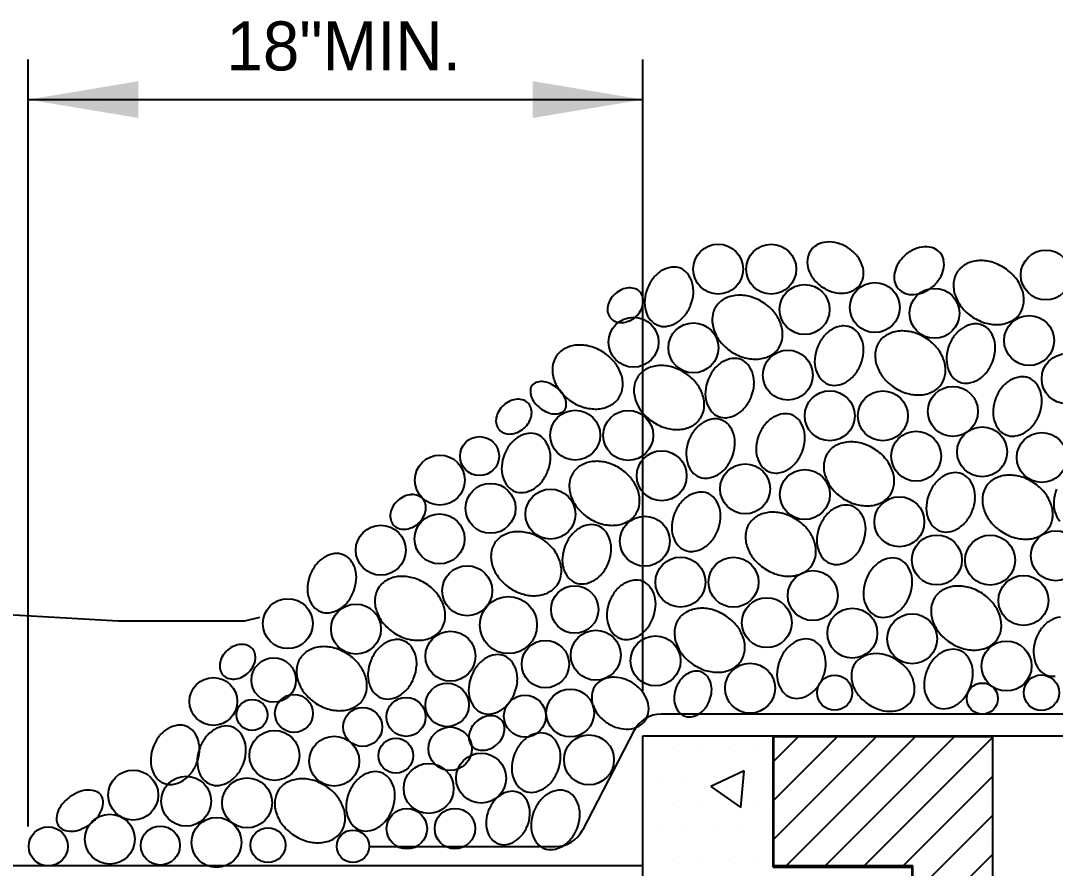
# Paper-space layout 'ESC' of a CAD drawing. Header units: feet, sheet in inches. Extents: x -1.2 to 33.8, y 0.1 to 22.9.
# Drawn here: x 26.699 to 27.855, y 19.866 to 20.812 of the extents above; entities that cross this region are included whole.
import ezdxf

# ---------------------------------------------------------------- set-up
doc = ezdxf.new("R2010")
doc.units = ezdxf.units.FT
doc.header["$MEASUREMENT"] = 0
doc.layers.add('TBLK', color=7, linetype='Continuous')
doc.styles.add('LEROY', font='leroy.shx')

# ---------------------------------------------------------------- blocks, each defined once
blk = doc.blocks.new('ESC DET')
at = {"layer": 'TBLK'}
for p, q in [((28.3598, 20.4208), (28.3598, 21.2776)), ((29.0467, 20.5726), (29.0467, 21.2776)), ((28.3598, 21.2328), (29.0467, 21.2328)), ((28.3143, 20.6589), (28.3894, 20.6546)), ((28.3894, 20.6546), (28.4603, 20.6507)), ((28.6021, 20.6507), (28.6187, 20.6546)), ((28.4603, 20.6507), (28.6021, 20.6507)), ((31.4579, 20.5464), (29.067, 20.5464)), ((29.0366, 20.5279), (28.9792, 20.4169)), ((29.0467, 20.5223), (30.2465, 20.5223)), ((29.0467, 19.7788), (29.0467, 20.5223)), ((29.1918, 20.4927), (29.2205, 20.5214)), ((29.1921, 20.3757), (29.1921, 20.5223)), ((29.1922, 20.4495), (29.2641, 20.5214)), ((29.1926, 20.4064), (29.3076, 20.5214)), ((29.1929, 20.3771), (29.1929, 20.5214)), ((29.1929, 20.5214), (29.437, 20.5214)), ((29.2068, 20.3771), (29.3511, 20.5214)), ((29.2504, 20.3771), (29.3947, 20.5214)), ((29.2939, 20.3771), (29.437, 20.5202)), ((29.437, 20.5214), (29.437, 20.2766)), ((29.0494, 20.5076), (29.0494, 20.5076)), ((29.0802, 20.5076), (29.0802, 20.5076)), ((29.111, 20.5076), (29.111, 20.5076)), ((29.1418, 20.5076), (29.1418, 20.5076)), ((29.1725, 20.5076), (29.1725, 20.5076)), ((29.1597, 20.483), (29.1225, 20.4656)), ((29.1561, 20.4422), (29.1597, 20.483)), ((29.0648, 20.4768), (29.0648, 20.4768)), ((29.0956, 20.4768), (29.0956, 20.4768)), ((29.1264, 20.4768), (29.1264, 20.4768)), ((29.1572, 20.4768), (29.1572, 20.4768)), ((29.1879, 20.4768), (29.1879, 20.4768)), ((29.3375, 20.3771), (29.437, 20.4767)), ((29.1225, 20.4656), (29.1561, 20.4422)), ((29.0494, 20.446), (29.0494, 20.446)), ((29.0802, 20.446), (29.0802, 20.446)), ((29.111, 20.446), (29.111, 20.446)), ((29.1418, 20.446), (29.1418, 20.446)), ((29.1725, 20.446), (29.1725, 20.446)), ((29.3481, 20.3442), (29.437, 20.4331)), ((29.0648, 20.4152), (29.0648, 20.4152)), ((29.0956, 20.4152), (29.0956, 20.4152)), ((29.1264, 20.4152), (29.1264, 20.4152)), ((29.1572, 20.4152), (29.1572, 20.4152)), ((29.1879, 20.4152), (29.1879, 20.4152)), ((28.9488, 20.3984), (28.7423, 20.3984)), ((29.3481, 20.3007), (29.437, 20.3896)), ((29.0467, 20.3771), (27.5864, 20.3771)), ((29.0494, 20.3845), (29.0494, 20.3845)), ((29.0802, 20.3845), (29.0802, 20.3845)), ((29.111, 20.3845), (29.111, 20.3845)), ((29.1418, 20.3845), (29.1418, 20.3845)), ((29.1725, 20.3845), (29.1725, 20.3845)), ((29.3481, 20.3771), (29.1929, 20.3771)), ((29.3481, 20.2766), (29.3481, 20.3771)), ((29.1921, 20.3757), (29.3471, 20.3757)), ((29.3471, 20.3757), (29.3471, 19.7788))]:
    blk.add_line(p, q, dxfattribs=at)
for centre, radius in [((29.1307, 21.0435), 0.0279), ((29.19, 21.0434), 0.0279), ((29.4967, 21.0369), 0.0279), ((29.2273, 20.9983), 0.0279), ((29.3057, 21.0005), 0.0279), ((29.3724, 20.9941), 0.0279), ((29.0362, 20.9618), 0.0279), ((29.478, 20.9637), 0.0279), ((29.103, 20.9555), 0.0279), ((29.2085, 20.9251), 0.0279), ((29.52, 20.9211), 0.0279), ((29.393, 20.8846), 0.0279), ((29.2553, 20.8797), 0.0279), ((29.3147, 20.8796), 0.0279), ((28.971, 20.858), 0.0279), ((29.0303, 20.8578), 0.0279), ((29.3519, 20.8345), 0.0279), ((29.4255, 20.8394), 0.0279), ((28.8641, 20.8346), 0.0218), ((29.4922, 20.8331), 0.0279), ((29.0676, 20.8127), 0.0279), ((28.8198, 20.8079), 0.0279), ((29.1608, 20.798), 0.0279), ((29.2276, 20.7917), 0.0279), ((28.8765, 20.7763), 0.0279), ((28.9433, 20.7699), 0.0279), ((29.3331, 20.7613), 0.0279), ((28.8195, 20.7421), 0.0279), ((29.0488, 20.7395), 0.0279), ((28.7538, 20.7295), 0.0279), ((29.3751, 20.7186), 0.0279), ((29.508, 20.7234), 0.0279), ((29.4345, 20.7185), 0.0279), ((28.8504, 20.6843), 0.0279), ((29.0885, 20.6939), 0.0279), ((29.1479, 20.6937), 0.0279), ((29.2364, 20.6789), 0.0279), ((29.4717, 20.6734), 0.0279), ((28.9705, 20.6633), 0.0265), ((28.8964, 20.6459), 0.0319), ((28.65, 20.6475), 0.0279), ((28.7261, 20.6415), 0.0279), ((29.1851, 20.6486), 0.0279), ((29.2806, 20.6369), 0.0279), ((29.3474, 20.6306), 0.0279), ((28.8316, 20.6111), 0.0279), ((28.994, 20.6122), 0.0279), ((29.0608, 20.6059), 0.0279), ((28.9377, 20.6023), 0.0265), ((29.4529, 20.6002), 0.0279), ((28.6342, 20.5845), 0.0248), ((29.1663, 20.5754), 0.0279), ((28.5668, 20.5606), 0.0267), ((29.2608, 20.5704), 0.0196), ((29.4918, 20.5704), 0.0198), ((28.8279, 20.5567), 0.0243), ((28.9654, 20.5477), 0.0267), ((29.4258, 20.5638), 0.0174), ((28.61, 20.5456), 0.0173), ((28.6568, 20.5472), 0.0212), ((28.7821, 20.5434), 0.0218), ((28.9148, 20.5442), 0.0234), ((28.7336, 20.5321), 0.0218), ((28.635, 20.5003), 0.0279), ((28.8313, 20.5078), 0.0243), ((28.7018, 20.4939), 0.0279), ((28.7706, 20.5), 0.0195), ((28.9864, 20.4953), 0.0279), ((28.8659, 20.475), 0.0279), ((28.4773, 20.4561), 0.0279), ((28.8073, 20.4635), 0.0279), ((28.5364, 20.4492), 0.0279), ((28.6044, 20.4473), 0.0279), ((28.4511, 20.4068), 0.0279), ((28.7829, 20.4185), 0.0226), ((28.8366, 20.4186), 0.0226), ((28.5703, 20.4032), 0.0279), ((28.3823, 20.3987), 0.0218), ((28.5076, 20.3997), 0.0218), ((28.6279, 20.4001), 0.0195), ((28.7227, 20.3989), 0.0181)]:
    blk.add_circle(centre, radius, dxfattribs=at)
for centre, radius, start, end in [((29.2509, 21.0523), 0.0206, 118.6246, 146.5917), ((29.2543, 21.0461), 0.0277, 94.5496, 118.6246), ((29.2548, 21.0395), 0.0343, 74.4989, 94.5496), ((29.2525, 21.0312), 0.0429, 56.5917, 74.4989), ((29.2509, 21.0523), 0.0206, 146.5917, 174.5588), ((29.2525, 21.0312), 0.0429, 38.6845, 56.5917), ((29.3663, 21.0286), 0.0405, 130.3578, 147.7885), ((29.3663, 21.0286), 0.0405, 112.9272, 130.3578), ((29.3629, 21.0368), 0.0316, 93.1962, 112.9272), ((29.3625, 21.0434), 0.025, 69.0129, 93.1962), ((29.3651, 21.05), 0.0179, 40.3578, 69.0129), ((29.3651, 21.05), 0.0179, 11.7027, 40.3578), ((29.2579, 21.0516), 0.0277, 174.5588, 198.6338), ((29.2592, 21.0366), 0.0343, 18.6338, 38.6845), ((29.2655, 21.0387), 0.0277, 354.5588, 18.6338), ((29.3589, 21.0333), 0.0316, 147.7885, 167.5195), ((29.3581, 21.0486), 0.025, 347.5195, 11.7027), ((29.4194, 21.0261), 0.0258, 118.6246, 146.5917), ((29.4236, 21.0184), 0.0346, 94.5496, 118.6246), ((29.4242, 21.0102), 0.0428, 74.4989, 94.5496), ((29.4214, 20.9998), 0.0536, 56.5917, 74.4989), ((29.0859, 21.0117), 0.0352, 121.1501, 140.8811), ((29.082, 21.0181), 0.0277, 96.9668, 121.1501), ((29.0811, 21.0259), 0.0199, 68.3117, 96.9668), ((29.0811, 21.0259), 0.0199, 39.6566, 68.3117), ((29.075, 21.0209), 0.0277, 15.4734, 39.6566), ((29.2642, 21.0537), 0.0343, 198.6338, 218.6845), ((29.2725, 21.0381), 0.0206, 326.5917, 354.5588), ((29.3523, 21.0348), 0.025, 167.5195, 191.7027), ((29.3516, 21.0501), 0.0316, 327.7885, 347.5195), ((29.4194, 21.0261), 0.0258, 146.5917, 174.5588), ((29.4214, 20.9998), 0.0536, 38.6845, 56.5917), ((29.0935, 21.0056), 0.045, 140.8811, 158.3117), ((29.0679, 21.0189), 0.0352, 355.7424, 15.4734), ((29.2709, 21.0591), 0.0429, 218.6845, 236.5917), ((29.2725, 21.0381), 0.0206, 298.6246, 326.5917), ((29.3454, 21.0334), 0.0179, 191.7027, 220.3578), ((29.3441, 21.0548), 0.0405, 292.9272, 310.3578), ((29.3441, 21.0548), 0.0405, 310.3578, 327.7885), ((29.4282, 21.0253), 0.0346, 174.5588, 198.6338), ((29.4298, 21.0065), 0.0428, 18.6338, 38.6845), ((29.0343, 20.9949), 0.0281, 131.3663, 149.2715), ((29.0343, 20.9949), 0.0281, 113.4611, 131.3663), ((29.0321, 21.0001), 0.0224, 93.4117, 113.4611), ((29.0318, 21.0044), 0.0181, 69.3362, 93.4117), ((29.0335, 21.0087), 0.0135, 41.3663, 69.3362), ((29.0335, 21.0087), 0.0135, 13.3964, 41.3663), ((29.0935, 21.0056), 0.045, 158.3117, 175.7424), ((29.0581, 21.0196), 0.045, 338.3117, 355.7424), ((29.1541, 20.9798), 0.0346, 94.5496, 118.6246), ((29.1548, 20.9715), 0.0428, 74.4989, 94.5496), ((29.1519, 20.9612), 0.0536, 56.5917, 74.4989), ((29.2709, 21.0591), 0.0429, 236.5917, 254.4989), ((29.2686, 21.0508), 0.0343, 254.4989, 274.5496), ((29.2691, 21.0443), 0.0277, 274.5496, 298.6246), ((29.3454, 21.0334), 0.0179, 220.3578, 249.0129), ((29.3479, 21.04), 0.025, 249.0129, 273.1962), ((29.3476, 21.0466), 0.0316, 273.1962, 292.9272), ((29.436, 21.0279), 0.0428, 198.6338, 218.6845), ((29.4376, 21.0092), 0.0346, 354.5588, 18.6338), ((29.0252, 20.9986), 0.0181, 169.3209, 193.3964), ((29.0295, 20.9978), 0.0224, 149.2715, 169.3209), ((29.0247, 21.0084), 0.0224, 329.2715, 349.3209), ((29.029, 21.0076), 0.0181, 349.3209, 13.3964), ((29.0837, 21.0063), 0.0352, 175.7424, 195.4734), ((29.0581, 21.0196), 0.045, 320.8811, 338.3117), ((29.1499, 20.9875), 0.0258, 146.5917, 174.5588), ((29.1499, 20.9875), 0.0258, 118.6246, 146.5917), ((29.1519, 20.9612), 0.0536, 38.6845, 56.5917), ((29.4444, 21.0347), 0.0536, 218.6845, 236.5917), ((29.4464, 21.0083), 0.0258, 326.5917, 354.5588), ((29.0208, 20.9975), 0.0135, 193.3964, 221.3663), ((29.0199, 21.0113), 0.0281, 293.4611, 311.3663), ((29.0199, 21.0113), 0.0281, 311.3663, 329.2715), ((29.0765, 21.0043), 0.0277, 195.4734, 219.6566), ((29.0657, 21.0134), 0.0352, 301.1501, 320.8811), ((29.1587, 20.9867), 0.0346, 174.5588, 198.6338), ((29.1603, 20.9679), 0.0428, 18.6338, 38.6845), ((29.4444, 21.0347), 0.0536, 236.5917, 254.4989), ((29.4464, 21.0083), 0.0258, 298.6246, 326.5917), ((29.0208, 20.9975), 0.0135, 221.3663, 249.3362), ((29.0224, 21.0018), 0.0181, 249.3362, 273.4117), ((29.0221, 21.0061), 0.0224, 273.4117, 293.4611), ((29.0705, 20.9993), 0.0199, 219.6566, 248.3117), ((29.0705, 20.9993), 0.0199, 248.3117, 276.9668), ((29.0695, 21.0071), 0.0277, 276.9668, 301.1501), ((29.1681, 20.9705), 0.0346, 354.5588, 18.6338), ((29.2721, 20.9524), 0.0277, 96.9668, 121.1501), ((29.2711, 20.9602), 0.0199, 68.3117, 96.9668), ((29.2711, 20.9602), 0.0199, 39.6566, 68.3117), ((29.4231, 20.9483), 0.0352, 121.1501, 140.8811), ((29.4193, 20.9547), 0.0277, 96.9668, 121.1501), ((29.4183, 20.9625), 0.0199, 68.3117, 96.9668), ((29.4183, 20.9625), 0.0199, 39.6566, 68.3117), ((29.4415, 21.0243), 0.0428, 254.4989, 274.5496), ((29.4421, 21.0161), 0.0346, 274.5496, 298.6246), ((29.1665, 20.9893), 0.0428, 198.6338, 218.6845), ((29.1769, 20.9697), 0.0258, 326.5917, 354.5588), ((29.2835, 20.9398), 0.045, 140.8811, 158.3117), ((29.2759, 20.946), 0.0352, 121.1501, 140.8811), ((29.2651, 20.9551), 0.0277, 15.4734, 39.6566), ((29.3319, 20.9476), 0.0258, 118.6246, 146.5917), ((29.3361, 20.9398), 0.0346, 94.5496, 118.6246), ((29.3368, 20.9316), 0.0428, 74.4989, 94.5496), ((29.3339, 20.9213), 0.0536, 56.5917, 74.4989), ((29.4307, 20.9422), 0.045, 140.8811, 158.3117), ((29.4123, 20.9575), 0.0277, 15.4734, 39.6566), ((28.9756, 20.9241), 0.0346, 94.5496, 118.6246), ((28.9762, 20.9159), 0.0428, 74.4989, 94.5496), ((28.9733, 20.9055), 0.0536, 56.5917, 74.4989), ((29.1749, 20.996), 0.0536, 218.6845, 236.5917), ((29.1769, 20.9697), 0.0258, 298.6246, 326.5917), ((29.2835, 20.9398), 0.045, 158.3117, 175.7424), ((29.2579, 20.9532), 0.0352, 355.7424, 15.4734), ((29.3319, 20.9476), 0.0258, 146.5917, 174.5588), ((29.3339, 20.9213), 0.0536, 38.6845, 56.5917), ((29.3423, 20.928), 0.0428, 18.6338, 38.6845), ((29.4307, 20.9422), 0.045, 158.3117, 175.7424), ((29.4051, 20.9555), 0.0352, 355.7424, 15.4734), ((28.9713, 20.9318), 0.0258, 146.5917, 174.5588), ((28.9713, 20.9318), 0.0258, 118.6246, 146.5917), ((28.9733, 20.9055), 0.0536, 38.6845, 56.5917), ((29.1498, 20.9161), 0.0277, 96.9668, 121.1501), ((29.1749, 20.996), 0.0536, 236.5917, 254.4989), ((29.1489, 20.9239), 0.0199, 68.3117, 96.9668), ((29.172, 20.9857), 0.0428, 254.4989, 274.5496), ((29.1727, 20.9775), 0.0346, 274.5496, 298.6246), ((29.2737, 20.9405), 0.0352, 175.7424, 195.4734), ((29.2481, 20.9539), 0.045, 338.3117, 355.7424), ((29.3407, 20.9468), 0.0346, 174.5588, 198.6338), ((29.421, 20.9429), 0.0352, 175.7424, 195.4734), ((29.3953, 20.9562), 0.045, 338.3117, 355.7424), ((28.9801, 20.931), 0.0346, 174.5588, 198.6338), ((28.9817, 20.9122), 0.0428, 18.6338, 38.6845), ((29.0624, 20.909), 0.0258, 118.6246, 146.5917), ((29.0667, 20.9012), 0.0346, 94.5496, 118.6246), ((29.0673, 20.893), 0.0428, 74.4989, 94.5496), ((29.0644, 20.8826), 0.0536, 56.5917, 74.4989), ((29.1613, 20.9035), 0.045, 140.8811, 158.3117), ((29.1537, 20.9097), 0.0352, 121.1501, 140.8811), ((29.1489, 20.9239), 0.0199, 39.6566, 68.3117), ((29.1428, 20.9189), 0.0277, 15.4734, 39.6566), ((29.2481, 20.9539), 0.045, 320.8811, 338.3117), ((29.3485, 20.9494), 0.0428, 198.6338, 218.6845), ((29.3501, 20.9306), 0.0346, 354.5588, 18.6338), ((29.4138, 20.9409), 0.0277, 195.4734, 219.6566), ((29.3953, 20.9562), 0.045, 320.8811, 338.3117), ((28.9879, 20.9336), 0.0428, 198.6338, 218.6845), ((28.9896, 20.9148), 0.0346, 354.5588, 18.6338), ((29.0624, 20.909), 0.0258, 146.5917, 174.5588), ((29.0644, 20.8826), 0.0536, 38.6845, 56.5917), ((29.1613, 20.9035), 0.045, 158.3117, 175.7424), ((29.1356, 20.9169), 0.0352, 355.7424, 15.4734), ((29.2666, 20.9385), 0.0277, 195.4734, 219.6566), ((29.2605, 20.9335), 0.0199, 219.6566, 248.3117), ((29.2557, 20.9477), 0.0352, 301.1501, 320.8811), ((29.3569, 20.9561), 0.0536, 218.6845, 236.5917), ((29.3589, 20.9298), 0.0258, 326.5917, 354.5588), ((29.4077, 20.9359), 0.0199, 219.6566, 248.3117), ((29.4068, 20.9437), 0.0277, 276.9668, 301.1501), ((29.4029, 20.9501), 0.0352, 301.1501, 320.8811), ((29.4713, 20.8956), 0.0277, 96.9668, 121.1501), ((29.4703, 20.9034), 0.0199, 68.3117, 96.9668), ((29.4703, 20.9034), 0.0199, 39.6566, 68.3117), ((28.938, 20.907), 0.0171, 175.2468, 199.7156), ((28.9307, 20.9076), 0.00982, 142.7274, 175.2468), ((28.9307, 20.9076), 0.00982, 110.208, 142.7274), ((28.9332, 20.9008), 0.0171, 85.7391, 110.208), ((28.9326, 20.8933), 0.0246, 67.7896, 85.7391), ((28.9288, 20.8838), 0.0348, 52.7274, 67.7896), ((28.9288, 20.8838), 0.0348, 37.6651, 52.7274), ((28.9983, 20.914), 0.0258, 326.5917, 354.5588), ((29.0712, 20.9081), 0.0346, 174.5588, 198.6338), ((29.0728, 20.8894), 0.0428, 18.6338, 38.6845), ((29.1259, 20.9176), 0.045, 338.3117, 355.7424), ((29.2605, 20.9335), 0.0199, 248.3117, 276.9668), ((29.2596, 20.9413), 0.0277, 276.9668, 301.1501), ((29.3569, 20.9561), 0.0536, 236.5917, 254.4989), ((29.3589, 20.9298), 0.0258, 298.6246, 326.5917), ((29.4077, 20.9359), 0.0199, 248.3117, 276.9668), ((29.4827, 20.8831), 0.045, 140.8811, 158.3117), ((29.4751, 20.8893), 0.0352, 121.1501, 140.8811), ((29.4643, 20.8984), 0.0277, 15.4734, 39.6566), ((28.9075, 20.8757), 0.0224, 93.4117, 113.4611), ((28.9072, 20.88), 0.0181, 69.3362, 93.4117), ((28.9088, 20.8843), 0.0135, 41.3663, 69.3362), ((28.945, 20.9095), 0.0246, 199.7156, 217.6651), ((28.9963, 20.9403), 0.0536, 218.6845, 236.5917), ((28.9369, 20.8901), 0.0246, 19.7156, 37.6651), ((28.9439, 20.8926), 0.0171, 355.2468, 19.7156), ((28.9983, 20.914), 0.0258, 298.6246, 326.5917), ((29.079, 20.9108), 0.0428, 198.6338, 218.6845), ((29.0806, 20.892), 0.0346, 354.5588, 18.6338), ((29.1515, 20.9043), 0.0352, 175.7424, 195.4734), ((29.1259, 20.9176), 0.045, 320.8811, 338.3117), ((29.354, 20.9457), 0.0428, 254.4989, 274.5496), ((29.3547, 20.9375), 0.0346, 274.5496, 298.6246), ((29.4827, 20.8831), 0.045, 158.3117, 175.7424), ((29.4571, 20.8964), 0.0352, 355.7424, 15.4734), ((28.9097, 20.8705), 0.0281, 131.3663, 149.2715), ((28.9097, 20.8705), 0.0281, 113.4611, 131.3663), ((28.9088, 20.8843), 0.0135, 13.3964, 41.3663), ((28.9043, 20.8832), 0.0181, 349.3209, 13.3964), ((28.9531, 20.9158), 0.0348, 217.6651, 232.7274), ((28.9531, 20.9158), 0.0348, 232.7274, 247.7896), ((28.9512, 20.892), 0.00982, 290.208, 322.7274), ((28.9512, 20.892), 0.00982, 322.7274, 355.2468), ((28.9963, 20.9403), 0.0536, 236.5917, 254.4989), ((28.9935, 20.93), 0.0428, 254.4989, 274.5496), ((28.9941, 20.9218), 0.0346, 274.5496, 298.6246), ((29.0894, 20.8912), 0.0258, 326.5917, 354.5588), ((29.1443, 20.9023), 0.0277, 195.4734, 219.6566), ((29.1335, 20.9114), 0.0352, 301.1501, 320.8811), ((29.473, 20.8838), 0.0352, 175.7424, 195.4734), ((29.4473, 20.8972), 0.045, 338.3117, 355.7424), ((28.9006, 20.8742), 0.0181, 169.3209, 193.3964), ((28.9049, 20.8734), 0.0224, 149.2715, 169.3209), ((28.9001, 20.884), 0.0224, 329.2715, 349.3209), ((28.9492, 20.9063), 0.0246, 247.7896, 265.7391), ((28.9487, 20.8989), 0.0171, 265.7391, 290.208), ((29.0874, 20.9175), 0.0536, 218.6845, 236.5917), ((29.0894, 20.8912), 0.0258, 298.6246, 326.5917), ((29.1285, 20.8486), 0.0277, 96.9668, 121.1501), ((29.1383, 20.8973), 0.0199, 219.6566, 248.3117), ((29.1275, 20.8564), 0.0199, 68.3117, 96.9668), ((29.1383, 20.8973), 0.0199, 248.3117, 276.9668), ((29.1275, 20.8564), 0.0199, 39.6566, 68.3117), ((29.1373, 20.9051), 0.0277, 276.9668, 301.1501), ((29.2105, 20.8479), 0.0352, 121.1501, 140.8811), ((29.2067, 20.8543), 0.0277, 96.9668, 121.1501), ((29.2057, 20.8621), 0.0199, 68.3117, 96.9668), ((29.2057, 20.8621), 0.0199, 39.6566, 68.3117), ((29.1997, 20.8571), 0.0277, 15.4734, 39.6566), ((29.4658, 20.8818), 0.0277, 195.4734, 219.6566), ((29.4473, 20.8972), 0.045, 320.8811, 338.3117), ((28.8961, 20.8731), 0.0135, 193.3964, 221.3663), ((28.8961, 20.8731), 0.0135, 221.3663, 249.3362), ((28.8953, 20.8869), 0.0281, 293.4611, 311.3663), ((28.8953, 20.8869), 0.0281, 311.3663, 329.2715), ((29.0874, 20.9175), 0.0536, 236.5917, 254.4989), ((29.0846, 20.9071), 0.0428, 254.4989, 274.5496), ((29.0852, 20.8989), 0.0346, 274.5496, 298.6246), ((29.1399, 20.836), 0.045, 140.8811, 158.3117), ((29.1323, 20.8422), 0.0352, 121.1501, 140.8811), ((29.1215, 20.8514), 0.0277, 15.4734, 39.6566), ((29.2181, 20.8417), 0.045, 140.8811, 158.3117), ((29.1925, 20.8551), 0.0352, 355.7424, 15.4734), ((29.4597, 20.8768), 0.0199, 219.6566, 248.3117), ((29.4549, 20.891), 0.0352, 301.1501, 320.8811), ((28.8978, 20.8774), 0.0181, 249.3362, 273.4117), ((28.8975, 20.8817), 0.0224, 273.4117, 293.4611), ((28.9262, 20.8262), 0.0352, 121.1501, 140.8811), ((28.9224, 20.8325), 0.0277, 96.9668, 121.1501), ((28.9214, 20.8403), 0.0199, 68.3117, 96.9668), ((28.9214, 20.8403), 0.0199, 39.6566, 68.3117), ((28.9153, 20.8353), 0.0277, 15.4734, 39.6566), ((29.1399, 20.836), 0.045, 158.3117, 175.7424), ((29.1143, 20.8494), 0.0352, 355.7424, 15.4734), ((29.2181, 20.8417), 0.045, 158.3117, 175.7424), ((29.1827, 20.8558), 0.045, 338.3117, 355.7424), ((29.2794, 20.8077), 0.0428, 74.4989, 94.5496), ((29.4597, 20.8768), 0.0199, 248.3117, 276.9668), ((29.4588, 20.8846), 0.0277, 276.9668, 301.1501), ((28.9338, 20.82), 0.045, 140.8811, 158.3117), ((28.9082, 20.8333), 0.0352, 355.7424, 15.4734), ((29.1302, 20.8368), 0.0352, 175.7424, 195.4734), ((29.1045, 20.8501), 0.045, 338.3117, 355.7424), ((29.2083, 20.8425), 0.0352, 175.7424, 195.4734), ((29.1827, 20.8558), 0.045, 320.8811, 338.3117), ((29.2745, 20.8237), 0.0258, 118.6246, 146.5917), ((29.2788, 20.816), 0.0346, 94.5496, 118.6246), ((29.2765, 20.7974), 0.0536, 56.5917, 74.4989), ((29.2765, 20.7974), 0.0536, 38.6845, 56.5917), ((28.9338, 20.82), 0.045, 158.3117, 175.7424), ((28.8984, 20.8341), 0.045, 338.3117, 355.7424), ((28.9945, 20.7942), 0.0346, 94.5496, 118.6246), ((28.9951, 20.786), 0.0428, 74.4989, 94.5496), ((29.1045, 20.8501), 0.045, 320.8811, 338.3117), ((29.2012, 20.8405), 0.0277, 195.4734, 219.6566), ((29.1903, 20.8496), 0.0352, 301.1501, 320.8811), ((29.2745, 20.8237), 0.0258, 146.5917, 174.5588), ((29.2849, 20.8041), 0.0428, 18.6338, 38.6845), ((28.924, 20.8207), 0.0352, 175.7424, 195.4734), ((28.8984, 20.8341), 0.045, 320.8811, 338.3117), ((28.9902, 20.8019), 0.0258, 146.5917, 174.5588), ((28.9902, 20.8019), 0.0258, 118.6246, 146.5917), ((28.9922, 20.7756), 0.0536, 56.5917, 74.4989), ((28.9922, 20.7756), 0.0536, 38.6845, 56.5917), ((29.123, 20.8348), 0.0277, 195.4734, 219.6566), ((29.1169, 20.8298), 0.0199, 219.6566, 248.3117), ((29.1121, 20.8439), 0.0352, 301.1501, 320.8811), ((29.1951, 20.8355), 0.0199, 219.6566, 248.3117), ((29.1951, 20.8355), 0.0199, 248.3117, 276.9668), ((29.1942, 20.8433), 0.0277, 276.9668, 301.1501), ((29.2833, 20.8229), 0.0346, 174.5588, 198.6338), ((29.2928, 20.8067), 0.0346, 354.5588, 18.6338), ((29.3967, 20.7885), 0.0277, 96.9668, 121.1501), ((29.3957, 20.7963), 0.0199, 68.3117, 96.9668), ((28.9169, 20.8187), 0.0277, 195.4734, 219.6566), ((28.906, 20.8279), 0.0352, 301.1501, 320.8811), ((28.999, 20.8011), 0.0346, 174.5588, 198.6338), ((29.0006, 20.7823), 0.0428, 18.6338, 38.6845), ((29.1169, 20.8298), 0.0199, 248.3117, 276.9668), ((29.116, 20.8376), 0.0277, 276.9668, 301.1501), ((29.2911, 20.8255), 0.0428, 198.6338, 218.6845), ((29.4082, 20.776), 0.045, 140.8811, 158.3117), ((29.4006, 20.7822), 0.0352, 121.1501, 140.8811), ((29.3957, 20.7963), 0.0199, 39.6566, 68.3117), ((29.3897, 20.7913), 0.0277, 15.4734, 39.6566), ((29.4517, 20.7865), 0.0258, 118.6246, 146.5917), ((29.4559, 20.7788), 0.0346, 94.5496, 118.6246), ((29.4566, 20.7705), 0.0428, 74.4989, 94.5496), ((29.4537, 20.7602), 0.0536, 56.5917, 74.4989), ((29.4537, 20.7602), 0.0536, 38.6845, 56.5917), ((28.9108, 20.8137), 0.0199, 219.6566, 248.3117), ((28.9108, 20.8137), 0.0199, 248.3117, 276.9668), ((28.9099, 20.8215), 0.0277, 276.9668, 301.1501), ((29.0084, 20.785), 0.0346, 354.5588, 18.6338), ((29.1124, 20.7668), 0.0277, 96.9668, 121.1501), ((29.1114, 20.7746), 0.0199, 68.3117, 96.9668), ((29.1114, 20.7746), 0.0199, 39.6566, 68.3117), ((29.2995, 20.8322), 0.0536, 218.6845, 236.5917), ((29.3015, 20.8059), 0.0258, 326.5917, 354.5588), ((29.3825, 20.7893), 0.0352, 355.7424, 15.4734), ((29.4517, 20.7865), 0.0258, 146.5917, 174.5588), ((29.4621, 20.7669), 0.0428, 18.6338, 38.6845), ((29.5505, 20.7811), 0.045, 158.3117, 175.7424), ((28.7915, 20.764), 0.0281, 131.3663, 149.2715), ((28.7915, 20.764), 0.0281, 113.4611, 131.3663), ((28.7893, 20.7692), 0.0224, 93.4117, 113.4611), ((28.789, 20.7735), 0.0181, 69.3362, 93.4117), ((28.7907, 20.7778), 0.0135, 41.3663, 69.3362), ((28.7907, 20.7778), 0.0135, 13.3964, 41.3663), ((29.0068, 20.8037), 0.0428, 198.6338, 218.6845), ((29.0172, 20.7841), 0.0258, 326.5917, 354.5588), ((29.1238, 20.7542), 0.045, 140.8811, 158.3117), ((29.1162, 20.7604), 0.0352, 121.1501, 140.8811), ((29.1054, 20.7696), 0.0277, 15.4734, 39.6566), ((29.2995, 20.8322), 0.0536, 236.5917, 254.4989), ((29.2973, 20.8136), 0.0346, 274.5496, 298.6246), ((29.3015, 20.8059), 0.0258, 298.6246, 326.5917), ((29.4082, 20.776), 0.045, 158.3117, 175.7424), ((29.3728, 20.7901), 0.045, 338.3117, 355.7424), ((29.4605, 20.7857), 0.0346, 174.5588, 198.6338), ((29.5407, 20.7818), 0.0352, 175.7424, 195.4734), ((28.7825, 20.7677), 0.0181, 169.3209, 193.3964), ((28.7867, 20.7669), 0.0224, 149.2715, 169.3209), ((28.7819, 20.7776), 0.0224, 329.2715, 349.3209), ((28.7862, 20.7768), 0.0181, 349.3209, 13.3964), ((29.0152, 20.8105), 0.0536, 218.6845, 236.5917), ((29.0172, 20.7841), 0.0258, 298.6246, 326.5917), ((29.1238, 20.7542), 0.045, 158.3117, 175.7424), ((29.0982, 20.7676), 0.0352, 355.7424, 15.4734), ((29.1913, 20.7374), 0.0346, 94.5496, 118.6246), ((29.1919, 20.7292), 0.0428, 74.4989, 94.5496), ((29.1891, 20.7188), 0.0536, 56.5917, 74.4989), ((29.2783, 20.7459), 0.0352, 121.1501, 140.8811), ((29.2745, 20.7523), 0.0277, 96.9668, 121.1501), ((29.2735, 20.7601), 0.0199, 68.3117, 96.9668), ((29.2735, 20.7601), 0.0199, 39.6566, 68.3117), ((29.2967, 20.8219), 0.0428, 254.4989, 274.5496), ((29.2675, 20.755), 0.0277, 15.4734, 39.6566), ((29.3984, 20.7767), 0.0352, 175.7424, 195.4734), ((29.3728, 20.7901), 0.045, 320.8811, 338.3117), ((29.4683, 20.7883), 0.0428, 198.6338, 218.6845), ((29.4699, 20.7695), 0.0346, 354.5588, 18.6338), ((29.5336, 20.7798), 0.0277, 195.4734, 219.6566), ((28.778, 20.7666), 0.0135, 193.3964, 221.3663), ((28.7771, 20.7804), 0.0281, 293.4611, 311.3663), ((28.7771, 20.7804), 0.0281, 311.3663, 329.2715), ((29.0152, 20.8105), 0.0536, 236.5917, 254.4989), ((28.9892, 20.7383), 0.0199, 68.3117, 96.9668), ((29.0123, 20.8001), 0.0428, 254.4989, 274.5496), ((29.013, 20.7919), 0.0346, 274.5496, 298.6246), ((29.0884, 20.7683), 0.045, 338.3117, 355.7424), ((29.1871, 20.7451), 0.0258, 146.5917, 174.5588), ((29.1871, 20.7451), 0.0258, 118.6246, 146.5917), ((29.1891, 20.7188), 0.0536, 38.6845, 56.5917), ((29.2859, 20.7397), 0.045, 140.8811, 158.3117), ((29.2603, 20.7531), 0.0352, 355.7424, 15.4734), ((29.3912, 20.7747), 0.0277, 195.4734, 219.6566), ((29.3804, 20.7839), 0.0352, 301.1501, 320.8811), ((29.4767, 20.795), 0.0536, 218.6845, 236.5917), ((29.4787, 20.7687), 0.0258, 326.5917, 354.5588), ((28.778, 20.7666), 0.0135, 221.3663, 249.3362), ((28.7796, 20.771), 0.0181, 249.3362, 273.4117), ((28.7793, 20.7753), 0.0224, 273.4117, 293.4611), ((28.907, 20.7156), 0.0346, 94.5496, 118.6246), ((28.9076, 20.7074), 0.0428, 74.4989, 94.5496), ((28.9048, 20.6971), 0.0536, 56.5917, 74.4989), ((28.994, 20.7241), 0.0352, 121.1501, 140.8811), ((28.9901, 20.7305), 0.0277, 96.9668, 121.1501), ((28.9892, 20.7383), 0.0199, 39.6566, 68.3117), ((28.9831, 20.7333), 0.0277, 15.4734, 39.6566), ((29.1141, 20.755), 0.0352, 175.7424, 195.4734), ((29.0884, 20.7683), 0.045, 320.8811, 338.3117), ((29.1959, 20.7443), 0.0346, 174.5588, 198.6338), ((29.1975, 20.7255), 0.0428, 18.6338, 38.6845), ((29.2859, 20.7397), 0.045, 158.3117, 175.7424), ((29.2505, 20.7538), 0.045, 338.3117, 355.7424), ((29.3852, 20.7697), 0.0199, 219.6566, 248.3117), ((29.3852, 20.7697), 0.0199, 248.3117, 276.9668), ((29.3842, 20.7775), 0.0277, 276.9668, 301.1501), ((29.4767, 20.795), 0.0536, 236.5917, 254.4989), ((29.4787, 20.7687), 0.0258, 298.6246, 326.5917), ((28.9027, 20.7234), 0.0258, 146.5917, 174.5588), ((28.9027, 20.7234), 0.0258, 118.6246, 146.5917), ((28.9048, 20.6971), 0.0536, 38.6845, 56.5917), ((29.0016, 20.718), 0.045, 140.8811, 158.3117), ((28.976, 20.7313), 0.0352, 355.7424, 15.4734), ((29.1069, 20.753), 0.0277, 195.4734, 219.6566), ((29.1008, 20.748), 0.0199, 219.6566, 248.3117), ((29.096, 20.7621), 0.0352, 301.1501, 320.8811), ((29.2053, 20.7282), 0.0346, 354.5588, 18.6338), ((29.2761, 20.7404), 0.0352, 175.7424, 195.4734), ((29.2505, 20.7538), 0.045, 320.8811, 338.3117), ((29.4738, 20.7847), 0.0428, 254.4989, 274.5496), ((29.4745, 20.7764), 0.0346, 274.5496, 298.6246), ((28.7055, 20.6982), 0.0277, 96.9668, 121.1501), ((28.7045, 20.706), 0.0199, 68.3117, 96.9668), ((28.7045, 20.706), 0.0199, 39.6566, 68.3117), ((28.9115, 20.7226), 0.0346, 174.5588, 198.6338), ((28.9132, 20.7038), 0.0428, 18.6338, 38.6845), ((29.0016, 20.718), 0.045, 158.3117, 175.7424), ((28.9662, 20.732), 0.045, 338.3117, 355.7424), ((29.1008, 20.748), 0.0199, 248.3117, 276.9668), ((29.0999, 20.7558), 0.0277, 276.9668, 301.1501), ((29.2037, 20.7469), 0.0428, 198.6338, 218.6845), ((29.2141, 20.7273), 0.0258, 326.5917, 354.5588), ((29.269, 20.7385), 0.0277, 195.4734, 219.6566), ((29.2581, 20.7476), 0.0352, 301.1501, 320.8811), ((28.7169, 20.6856), 0.045, 140.8811, 158.3117), ((28.7093, 20.6918), 0.0352, 121.1501, 140.8811), ((28.6985, 20.701), 0.0277, 15.4734, 39.6566), ((28.921, 20.7064), 0.0346, 354.5588, 18.6338), ((28.9918, 20.7187), 0.0352, 175.7424, 195.4734), ((28.9662, 20.732), 0.045, 320.8811, 338.3117), ((29.2121, 20.7537), 0.0536, 218.6845, 236.5917), ((29.2141, 20.7273), 0.0258, 298.6246, 326.5917), ((29.2629, 20.7334), 0.0199, 219.6566, 248.3117), ((29.2629, 20.7334), 0.0199, 248.3117, 276.9668), ((29.262, 20.7412), 0.0277, 276.9668, 301.1501), ((29.3303, 20.6868), 0.0352, 121.1501, 140.8811), ((29.3265, 20.6932), 0.0277, 96.9668, 121.1501), ((29.3255, 20.701), 0.0199, 68.3117, 96.9668), ((29.3255, 20.701), 0.0199, 39.6566, 68.3117), ((29.3195, 20.696), 0.0277, 15.4734, 39.6566), ((28.7169, 20.6856), 0.045, 158.3117, 175.7424), ((28.6913, 20.699), 0.0352, 355.7424, 15.4734), ((28.7779, 20.6575), 0.0428, 74.4989, 94.5496), ((28.9193, 20.7252), 0.0428, 198.6338, 218.6845), ((28.9298, 20.7056), 0.0258, 326.5917, 354.5588), ((28.9846, 20.7167), 0.0277, 195.4734, 219.6566), ((28.9738, 20.7259), 0.0352, 301.1501, 320.8811), ((29.2121, 20.7537), 0.0536, 236.5917, 254.4989), ((29.2092, 20.7433), 0.0428, 254.4989, 274.5496), ((29.2098, 20.7351), 0.0346, 274.5496, 298.6246), ((29.3379, 20.6806), 0.045, 140.8811, 158.3117), ((29.3123, 20.694), 0.0352, 355.7424, 15.4734), ((28.7071, 20.6864), 0.0352, 175.7424, 195.4734), ((28.6815, 20.6997), 0.045, 338.3117, 355.7424), ((28.773, 20.6735), 0.0258, 118.6246, 146.5917), ((28.7772, 20.6658), 0.0346, 94.5496, 118.6246), ((28.775, 20.6472), 0.0536, 56.5917, 74.4989), ((28.775, 20.6472), 0.0536, 38.6845, 56.5917), ((28.9277, 20.7319), 0.0536, 218.6845, 236.5917), ((28.9298, 20.7056), 0.0258, 298.6246, 326.5917), ((28.9786, 20.7117), 0.0199, 219.6566, 248.3117), ((28.9786, 20.7117), 0.0199, 248.3117, 276.9668), ((28.9776, 20.7195), 0.0277, 276.9668, 301.1501), ((29.0437, 20.6621), 0.0352, 121.1501, 140.8811), ((29.0399, 20.6685), 0.0277, 96.9668, 121.1501), ((29.0389, 20.6763), 0.0199, 68.3117, 96.9668), ((29.0389, 20.6763), 0.0199, 39.6566, 68.3117), ((29.0329, 20.6712), 0.0277, 15.4734, 39.6566), ((29.3379, 20.6806), 0.045, 158.3117, 175.7424), ((29.3025, 20.6947), 0.045, 338.3117, 355.7424), ((29.3986, 20.6549), 0.0346, 94.5496, 118.6246), ((29.3992, 20.6466), 0.0428, 74.4989, 94.5496), ((28.6815, 20.6997), 0.045, 320.8811, 338.3117), ((28.773, 20.6735), 0.0258, 146.5917, 174.5588), ((28.7834, 20.6539), 0.0428, 18.6338, 38.6845), ((28.9277, 20.7319), 0.0536, 236.5917, 254.4989), ((28.9249, 20.7215), 0.0428, 254.4989, 274.5496), ((28.9255, 20.7133), 0.0346, 274.5496, 298.6246), ((29.0513, 20.6559), 0.045, 140.8811, 158.3117), ((29.0257, 20.6693), 0.0352, 355.7424, 15.4734), ((29.3281, 20.6814), 0.0352, 175.7424, 195.4734), ((29.3025, 20.6947), 0.045, 320.8811, 338.3117), ((29.3943, 20.6626), 0.0258, 118.6246, 146.5917), ((29.3963, 20.6363), 0.0536, 56.5917, 74.4989), ((29.3963, 20.6363), 0.0536, 38.6845, 56.5917), ((28.7, 20.6844), 0.0277, 195.4734, 219.6566), ((28.6939, 20.6794), 0.0199, 219.6566, 248.3117), ((28.6891, 20.6935), 0.0352, 301.1501, 320.8811), ((28.7818, 20.6727), 0.0346, 174.5588, 198.6338), ((28.7912, 20.6565), 0.0346, 354.5588, 18.6338), ((29.0513, 20.6559), 0.045, 158.3117, 175.7424), ((29.0159, 20.67), 0.045, 338.3117, 355.7424), ((29.321, 20.6794), 0.0277, 195.4734, 219.6566), ((29.3101, 20.6885), 0.0352, 301.1501, 320.8811), ((29.3943, 20.6626), 0.0258, 146.5917, 174.5588), ((29.4047, 20.643), 0.0428, 18.6338, 38.6845), ((28.6939, 20.6794), 0.0199, 248.3117, 276.9668), ((28.693, 20.6872), 0.0277, 276.9668, 301.1501), ((28.7896, 20.6753), 0.0428, 198.6338, 218.6845), ((29.0415, 20.6566), 0.0352, 175.7424, 195.4734), ((29.1077, 20.6379), 0.0258, 118.6246, 146.5917), ((29.112, 20.6301), 0.0346, 94.5496, 118.6246), ((29.1126, 20.6219), 0.0428, 74.4989, 94.5496), ((29.1097, 20.6115), 0.0536, 56.5917, 74.4989), ((29.1097, 20.6115), 0.0536, 38.6845, 56.5917), ((29.3149, 20.6744), 0.0199, 219.6566, 248.3117), ((29.3149, 20.6744), 0.0199, 248.3117, 276.9668), ((29.314, 20.6822), 0.0277, 276.9668, 301.1501), ((29.4031, 20.6618), 0.0346, 174.5588, 198.6338), ((29.4125, 20.6456), 0.0346, 354.5588, 18.6338), ((29.5165, 20.6274), 0.0277, 96.9668, 121.1501), ((28.798, 20.682), 0.0536, 218.6845, 236.5917), ((28.8, 20.6557), 0.0258, 326.5917, 354.5588), ((29.0344, 20.6547), 0.0277, 195.4734, 219.6566), ((29.0159, 20.67), 0.045, 320.8811, 338.3117), ((29.1077, 20.6379), 0.0258, 146.5917, 174.5588), ((29.1181, 20.6183), 0.0428, 18.6338, 38.6845), ((29.4109, 20.6644), 0.0428, 198.6338, 218.6845), ((29.5279, 20.6149), 0.045, 140.8811, 158.3117), ((29.5203, 20.6211), 0.0352, 121.1501, 140.8811), ((28.798, 20.682), 0.0536, 236.5917, 254.4989), ((28.7958, 20.6634), 0.0346, 274.5496, 298.6246), ((28.8, 20.6557), 0.0258, 298.6246, 326.5917), ((29.0283, 20.6496), 0.0199, 219.6566, 248.3117), ((29.0283, 20.6496), 0.0199, 248.3117, 276.9668), ((29.0274, 20.6574), 0.0277, 276.9668, 301.1501), ((29.0235, 20.6638), 0.0352, 301.1501, 320.8811), ((29.1165, 20.637), 0.0346, 174.5588, 198.6338), ((29.126, 20.6209), 0.0346, 354.5588, 18.6338), ((29.4193, 20.6711), 0.0536, 218.6845, 236.5917), ((29.4213, 20.6448), 0.0258, 326.5917, 354.5588), ((29.5279, 20.6149), 0.045, 158.3117, 175.7424), ((28.6011, 20.5967), 0.0281, 113.4611, 131.3663), ((28.5988, 20.6019), 0.0224, 93.4117, 113.4611), ((28.5985, 20.6062), 0.0181, 69.3362, 93.4117), ((28.6002, 20.6106), 0.0135, 41.3663, 69.3362), ((28.6002, 20.6106), 0.0135, 13.3964, 41.3663), ((28.6898, 20.5872), 0.0346, 94.5496, 118.6246), ((28.6904, 20.579), 0.0428, 74.4989, 94.5496), ((28.6875, 20.5686), 0.0536, 56.5917, 74.4989), ((28.7768, 20.5957), 0.0352, 121.1501, 140.8811), ((28.7729, 20.6021), 0.0277, 96.9668, 121.1501), ((28.772, 20.6099), 0.0199, 68.3117, 96.9668), ((28.772, 20.6099), 0.0199, 39.6566, 68.3117), ((28.7951, 20.6717), 0.0428, 254.4989, 274.5496), ((28.7659, 20.6048), 0.0277, 15.4734, 39.6566), ((29.1243, 20.6397), 0.0428, 198.6338, 218.6845), ((29.2338, 20.5963), 0.0352, 121.1501, 140.8811), ((29.2299, 20.6027), 0.0277, 96.9668, 121.1501), ((29.2289, 20.6105), 0.0199, 68.3117, 96.9668), ((29.2289, 20.6105), 0.0199, 39.6566, 68.3117), ((29.2229, 20.6055), 0.0277, 15.4734, 39.6566), ((29.4193, 20.6711), 0.0536, 236.5917, 254.4989), ((29.4165, 20.6608), 0.0428, 254.4989, 274.5496), ((29.4171, 20.6525), 0.0346, 274.5496, 298.6246), ((29.4213, 20.6448), 0.0258, 298.6246, 326.5917), ((28.5962, 20.5996), 0.0224, 149.2715, 169.3209), ((28.6011, 20.5967), 0.0281, 131.3663, 149.2715), ((28.5957, 20.6095), 0.0181, 349.3209, 13.3964), ((28.6855, 20.5949), 0.0258, 146.5917, 174.5588), ((28.6855, 20.5949), 0.0258, 118.6246, 146.5917), ((28.6875, 20.5686), 0.0536, 38.6845, 56.5917), ((28.7844, 20.5895), 0.045, 140.8811, 158.3117), ((28.7588, 20.6029), 0.0352, 355.7424, 15.4734), ((28.8893, 20.5788), 0.0352, 121.1501, 140.8811), ((28.8854, 20.5852), 0.0277, 96.9668, 121.1501), ((28.8845, 20.593), 0.0199, 68.3117, 96.9668), ((28.8845, 20.593), 0.0199, 39.6566, 68.3117), ((29.1327, 20.6464), 0.0536, 218.6845, 236.5917), ((29.1347, 20.6201), 0.0258, 326.5917, 354.5588), ((29.2414, 20.5902), 0.045, 140.8811, 158.3117), ((29.2157, 20.6035), 0.0352, 355.7424, 15.4734), ((29.3027, 20.5899), 0.0232, 118.6246, 146.5917), ((29.3065, 20.5829), 0.0311, 94.5496, 118.6246), ((29.3071, 20.5755), 0.0386, 74.4989, 94.5496), ((29.3045, 20.5662), 0.0482, 56.5917, 74.4989), ((29.3981, 20.5848), 0.0352, 121.1501, 140.8811), ((29.3942, 20.5912), 0.0277, 96.9668, 121.1501), ((29.3933, 20.599), 0.0199, 68.3117, 96.9668), ((29.3933, 20.599), 0.0199, 39.6566, 68.3117), ((29.3872, 20.594), 0.0277, 15.4734, 39.6566), ((29.5182, 20.6156), 0.0352, 175.7424, 195.4734), ((28.592, 20.6004), 0.0181, 169.3209, 193.3964), ((28.5866, 20.6132), 0.0281, 311.3663, 329.2715), ((28.5914, 20.6103), 0.0224, 329.2715, 349.3209), ((28.6943, 20.5941), 0.0346, 174.5588, 198.6338), ((28.6959, 20.5753), 0.0428, 18.6338, 38.6845), ((28.7844, 20.5895), 0.045, 158.3117, 175.7424), ((28.749, 20.6036), 0.045, 338.3117, 355.7424), ((28.8969, 20.5726), 0.045, 140.8811, 158.3117), ((28.8784, 20.588), 0.0277, 15.4734, 39.6566), ((29.1327, 20.6464), 0.0536, 236.5917, 254.4989), ((29.1305, 20.6278), 0.0346, 274.5496, 298.6246), ((29.1347, 20.6201), 0.0258, 298.6246, 326.5917), ((29.2414, 20.5902), 0.045, 158.3117, 175.7424), ((29.206, 20.6042), 0.045, 338.3117, 355.7424), ((29.3027, 20.5899), 0.0232, 146.5917, 174.5588), ((29.3045, 20.5662), 0.0482, 38.6845, 56.5917), ((29.3121, 20.5722), 0.0386, 18.6338, 38.6845), ((29.4057, 20.5786), 0.045, 140.8811, 158.3117), ((29.3801, 20.592), 0.0352, 355.7424, 15.4734), ((29.511, 20.6136), 0.0277, 195.4734, 219.6566), ((28.5875, 20.5994), 0.0135, 193.3964, 221.3663), ((28.5875, 20.5994), 0.0135, 221.3663, 249.3362), ((28.5891, 20.6037), 0.0181, 249.3362, 273.4117), ((28.5888, 20.608), 0.0224, 273.4117, 293.4611), ((28.5866, 20.6132), 0.0281, 293.4611, 311.3663), ((28.7038, 20.578), 0.0346, 354.5588, 18.6338), ((28.7746, 20.5902), 0.0352, 175.7424, 195.4734), ((28.749, 20.6036), 0.045, 320.8811, 338.3117), ((28.8969, 20.5726), 0.045, 158.3117, 175.7424), ((28.8712, 20.586), 0.0352, 355.7424, 15.4734), ((29.0138, 20.5596), 0.028, 94.5496, 118.6246), ((29.0143, 20.553), 0.0347, 74.4989, 94.5496), ((29.012, 20.5446), 0.0434, 56.5917, 74.4989), ((29.1161, 20.5636), 0.0346, 140.8811, 158.3117), ((29.1103, 20.5683), 0.0271, 121.1501, 140.8811), ((29.1073, 20.5732), 0.0213, 96.9668, 121.1501), ((29.1066, 20.5792), 0.0153, 68.3117, 96.9668), ((29.1066, 20.5792), 0.0153, 39.6566, 68.3117), ((29.1299, 20.636), 0.0428, 254.4989, 274.5496), ((29.1019, 20.5754), 0.0213, 15.4734, 39.6566), ((29.2316, 20.5909), 0.0352, 175.7424, 195.4734), ((29.206, 20.6042), 0.045, 320.8811, 338.3117), ((29.3106, 20.5891), 0.0311, 174.5588, 198.6338), ((29.4057, 20.5786), 0.045, 158.3117, 175.7424), ((29.3703, 20.5927), 0.045, 338.3117, 355.7424), ((29.5049, 20.6086), 0.0199, 219.6566, 248.3117), ((29.5049, 20.6086), 0.0199, 248.3117, 276.9668), ((28.7021, 20.5967), 0.0428, 198.6338, 218.6845), ((28.7125, 20.5771), 0.0258, 326.5917, 354.5588), ((28.7674, 20.5883), 0.0277, 195.4734, 219.6566), ((28.7566, 20.5974), 0.0352, 301.1501, 320.8811), ((28.8871, 20.5734), 0.0352, 175.7424, 195.4734), ((28.8615, 20.5867), 0.045, 338.3117, 355.7424), ((29.0103, 20.5659), 0.0209, 146.5917, 174.5588), ((29.0103, 20.5659), 0.0209, 118.6246, 146.5917), ((29.012, 20.5446), 0.0434, 38.6845, 56.5917), ((29.1161, 20.5636), 0.0346, 158.3117, 175.7424), ((29.0964, 20.5738), 0.0271, 355.7424, 15.4734), ((29.2244, 20.5889), 0.0277, 195.4734, 219.6566), ((29.2136, 20.5981), 0.0352, 301.1501, 320.8811), ((29.3176, 20.5915), 0.0386, 198.6338, 218.6845), ((29.3191, 20.5746), 0.0311, 354.5588, 18.6338), ((29.3959, 20.5794), 0.0352, 175.7424, 195.4734), ((29.3703, 20.5927), 0.045, 320.8811, 338.3117), ((28.7105, 20.6035), 0.0536, 218.6845, 236.5917), ((28.7125, 20.5771), 0.0258, 298.6246, 326.5917), ((28.7614, 20.5832), 0.0199, 219.6566, 248.3117), ((28.7614, 20.5832), 0.0199, 248.3117, 276.9668), ((28.7604, 20.591), 0.0277, 276.9668, 301.1501), ((28.8799, 20.5714), 0.0277, 195.4734, 219.6566), ((28.8615, 20.5867), 0.045, 320.8811, 338.3117), ((29.0174, 20.5652), 0.028, 174.5588, 198.6338), ((29.0188, 20.55), 0.0347, 18.6338, 38.6845), ((29.1086, 20.5641), 0.0271, 175.7424, 195.4734), ((29.0889, 20.5744), 0.0346, 320.8811, 338.3117), ((29.0889, 20.5744), 0.0346, 338.3117, 355.7424), ((29.2184, 20.5839), 0.0199, 219.6566, 248.3117), ((29.2184, 20.5839), 0.0199, 248.3117, 276.9668), ((29.2174, 20.5917), 0.0277, 276.9668, 301.1501), ((29.3252, 20.5976), 0.0482, 218.6845, 236.5917), ((29.327, 20.5738), 0.0232, 326.5917, 354.5588), ((29.3888, 20.5774), 0.0277, 195.4734, 219.6566), ((29.3779, 20.5865), 0.0352, 301.1501, 320.8811), ((28.7105, 20.6035), 0.0536, 236.5917, 254.4989), ((28.7077, 20.5931), 0.0428, 254.4989, 274.5496), ((28.7083, 20.5849), 0.0346, 274.5496, 298.6246), ((28.8739, 20.5664), 0.0199, 219.6566, 248.3117), ((28.8729, 20.5742), 0.0277, 276.9668, 301.1501), ((28.8691, 20.5805), 0.0352, 301.1501, 320.8811), ((29.0238, 20.5674), 0.0347, 198.6338, 218.6845), ((29.0251, 20.5521), 0.028, 354.5588, 18.6338), ((29.1031, 20.5626), 0.0213, 195.4734, 219.6566), ((29.0947, 20.5696), 0.0271, 301.1501, 320.8811), ((29.3252, 20.5976), 0.0482, 236.5917, 254.4989), ((29.3226, 20.5882), 0.0386, 254.4989, 274.5496), ((29.3232, 20.5808), 0.0311, 274.5496, 298.6246), ((29.327, 20.5738), 0.0232, 298.6246, 326.5917), ((29.3827, 20.5724), 0.0199, 219.6566, 248.3117), ((29.3827, 20.5724), 0.0199, 248.3117, 276.9668), ((29.3817, 20.5802), 0.0277, 276.9668, 301.1501), ((28.8794, 20.5171), 0.0281, 113.4611, 131.3663), ((28.8739, 20.5664), 0.0199, 248.3117, 276.9668), ((28.8771, 20.5223), 0.0224, 93.4117, 113.4611), ((28.8769, 20.5266), 0.0181, 69.3362, 93.4117), ((28.8785, 20.5309), 0.0135, 41.3663, 69.3362), ((28.8785, 20.5309), 0.0135, 13.3964, 41.3663), ((29.0306, 20.5728), 0.0434, 218.6845, 236.5917), ((29.067, 20.5122), 0.0342, 90, 152.6463), ((29.0322, 20.5515), 0.0209, 298.6246, 326.5917), ((29.0322, 20.5515), 0.0209, 326.5917, 354.5588), ((29.0984, 20.5587), 0.0153, 219.6566, 248.3117), ((29.0984, 20.5587), 0.0153, 248.3117, 276.9668), ((29.0977, 20.5647), 0.0213, 276.9668, 301.1501), ((28.5341, 20.5002), 0.0352, 121.1501, 140.8811), ((28.5303, 20.5065), 0.0277, 96.9668, 121.1501), ((28.5293, 20.5143), 0.0199, 68.3117, 96.9668), ((28.5293, 20.5143), 0.0199, 39.6566, 68.3117), ((28.5233, 20.5093), 0.0277, 15.4734, 39.6566), ((28.5861, 20.4991), 0.0352, 121.1501, 140.8811), ((28.5822, 20.5055), 0.0277, 96.9668, 121.1501), ((28.5813, 20.5133), 0.0199, 68.3117, 96.9668), ((28.5813, 20.5133), 0.0199, 39.6566, 68.3117), ((28.8745, 20.52), 0.0224, 149.2715, 169.3209), ((28.8794, 20.5171), 0.0281, 131.3663, 149.2715), ((28.874, 20.5299), 0.0181, 349.3209, 13.3964), ((29.0306, 20.5728), 0.0434, 236.5917, 254.4989), ((29.0283, 20.5644), 0.0347, 254.4989, 274.5496), ((29.0288, 20.5577), 0.028, 274.5496, 298.6246), ((28.5417, 20.494), 0.045, 140.8811, 158.3117), ((28.5161, 20.5073), 0.0352, 355.7424, 15.4734), ((28.5937, 20.4929), 0.045, 140.8811, 158.3117), ((28.5752, 20.5082), 0.0277, 15.4734, 39.6566), ((28.568, 20.5063), 0.0352, 355.7424, 15.4734), ((28.8703, 20.5208), 0.0181, 169.3209, 193.3964), ((28.8658, 20.5197), 0.0135, 193.3964, 221.3663), ((28.8649, 20.5335), 0.0281, 311.3663, 329.2715), ((28.8698, 20.5307), 0.0224, 329.2715, 349.3209), ((28.9375, 20.4915), 0.0352, 121.1501, 140.8811), ((28.9336, 20.4978), 0.0277, 96.9668, 121.1501), ((28.9327, 20.5056), 0.0199, 68.3117, 96.9668), ((28.9327, 20.5056), 0.0199, 39.6566, 68.3117), ((28.9266, 20.5006), 0.0277, 15.4734, 39.6566), ((28.5417, 20.494), 0.045, 158.3117, 175.7424), ((28.5063, 20.5081), 0.045, 338.3117, 355.7424), ((28.5937, 20.4929), 0.045, 158.3117, 175.7424), ((28.8658, 20.5197), 0.0135, 221.3663, 249.3362), ((28.8674, 20.5241), 0.0181, 249.3362, 273.4117), ((28.8671, 20.5284), 0.0224, 273.4117, 293.4611), ((28.8649, 20.5335), 0.0281, 293.4611, 311.3663), ((28.9451, 20.4853), 0.045, 140.8811, 158.3117), ((28.9195, 20.4986), 0.0352, 355.7424, 15.4734), ((28.532, 20.4947), 0.0352, 175.7424, 195.4734), ((28.5839, 20.4936), 0.0352, 175.7424, 195.4734), ((28.5583, 20.507), 0.045, 338.3117, 355.7424), ((28.9451, 20.4853), 0.045, 158.3117, 175.7424), ((28.9097, 20.4994), 0.045, 338.3117, 355.7424), ((28.5248, 20.4927), 0.0277, 195.4734, 219.6566), ((28.5063, 20.5081), 0.045, 320.8811, 338.3117), ((28.5767, 20.4916), 0.0277, 195.4734, 219.6566), ((28.5583, 20.507), 0.045, 320.8811, 338.3117), ((28.7486, 20.4545), 0.0277, 96.9668, 121.1501), ((28.7477, 20.4623), 0.0199, 68.3117, 96.9668), ((28.7477, 20.4623), 0.0199, 39.6566, 68.3117), ((28.9353, 20.486), 0.0352, 175.7424, 195.4734), ((28.9097, 20.4994), 0.045, 320.8811, 338.3117), ((28.5187, 20.4877), 0.0199, 219.6566, 248.3117), ((28.5187, 20.4877), 0.0199, 248.3117, 276.9668), ((28.5178, 20.4955), 0.0277, 276.9668, 301.1501), ((28.5139, 20.5019), 0.0352, 301.1501, 320.8811), ((28.5707, 20.4866), 0.0199, 219.6566, 248.3117), ((28.5697, 20.4944), 0.0277, 276.9668, 301.1501), ((28.5659, 20.5008), 0.0352, 301.1501, 320.8811), ((28.6612, 20.4474), 0.0258, 118.6246, 146.5917), ((28.6654, 20.4396), 0.0346, 94.5496, 118.6246), ((28.6661, 20.4314), 0.0428, 74.4989, 94.5496), ((28.6632, 20.4211), 0.0536, 56.5917, 74.4989), ((28.7601, 20.442), 0.045, 140.8811, 158.3117), ((28.7525, 20.4481), 0.0352, 121.1501, 140.8811), ((28.7416, 20.4573), 0.0277, 15.4734, 39.6566), ((28.9281, 20.484), 0.0277, 195.4734, 219.6566), ((28.9173, 20.4932), 0.0352, 301.1501, 320.8811), ((28.433, 20.4174), 0.0451, 110.8898, 125.869), ((28.4282, 20.4299), 0.0318, 93.0087, 110.8898), ((28.4277, 20.4396), 0.022, 68.539, 93.0087), ((28.4312, 20.4485), 0.0125, 35.869, 68.539), ((28.5707, 20.4866), 0.0199, 248.3117, 276.9668), ((28.6612, 20.4474), 0.0258, 146.5917, 174.5588), ((28.6632, 20.4211), 0.0536, 38.6845, 56.5917), ((28.7601, 20.442), 0.045, 158.3117, 175.7424), ((28.7344, 20.4553), 0.0352, 355.7424, 15.4734), ((28.9016, 20.4354), 0.025, 96.9668, 121.1501), ((28.9007, 20.4424), 0.0179, 68.3117, 96.9668), ((28.9221, 20.479), 0.0199, 219.6566, 248.3117), ((28.9007, 20.4424), 0.0179, 39.6566, 68.3117), ((28.9221, 20.479), 0.0199, 248.3117, 276.9668), ((28.9211, 20.4868), 0.0277, 276.9668, 301.1501), ((28.9591, 20.4275), 0.0352, 121.1501, 140.8811), ((28.9552, 20.4339), 0.0277, 96.9668, 121.1501), ((28.9543, 20.4417), 0.0199, 68.3117, 96.9668), ((28.9543, 20.4417), 0.0199, 39.6566, 68.3117), ((28.433, 20.4174), 0.0451, 125.869, 140.8482), ((28.4312, 20.4485), 0.0125, 3.199, 35.869), ((28.4217, 20.4479), 0.022, 338.7294, 3.199), ((28.67, 20.4466), 0.0346, 174.5588, 198.6338), ((28.6716, 20.4278), 0.0428, 18.6338, 38.6845), ((28.7247, 20.456), 0.045, 338.3117, 355.7424), ((28.9119, 20.4241), 0.0405, 140.8811, 158.3117), ((28.905, 20.4297), 0.0316, 121.1501, 140.8811), ((28.8952, 20.4379), 0.025, 15.4734, 39.6566), ((28.9667, 20.4213), 0.045, 140.8811, 158.3117), ((28.9482, 20.4366), 0.0277, 15.4734, 39.6566), ((28.4135, 20.4294), 0.022, 158.7294, 183.199), ((28.4226, 20.4258), 0.0318, 140.8482, 158.7294), ((28.4126, 20.4515), 0.0318, 320.8482, 338.7294), ((28.6778, 20.4492), 0.0428, 198.6338, 218.6845), ((28.6794, 20.4304), 0.0346, 354.5588, 18.6338), ((28.7503, 20.4427), 0.0352, 175.7424, 195.4734), ((28.7247, 20.456), 0.045, 320.8811, 338.3117), ((28.9119, 20.4241), 0.0405, 158.3117, 175.7424), ((28.8888, 20.4361), 0.0316, 355.7424, 15.4734), ((28.9667, 20.4213), 0.045, 158.3117, 175.7424), ((28.941, 20.4347), 0.0352, 355.7424, 15.4734), ((28.404, 20.4288), 0.0125, 183.199, 215.869), ((28.4022, 20.4599), 0.0451, 290.8898, 305.869), ((28.4022, 20.4599), 0.0451, 305.869, 320.8482), ((28.6882, 20.4296), 0.0258, 326.5917, 354.5588), ((28.7431, 20.4407), 0.0277, 195.4734, 219.6566), ((28.7371, 20.4357), 0.0199, 219.6566, 248.3117), ((28.7323, 20.4499), 0.0352, 301.1501, 320.8811), ((28.9031, 20.4248), 0.0316, 175.7424, 195.4734), ((28.88, 20.4368), 0.0405, 338.3117, 355.7424), ((28.9569, 20.422), 0.0352, 175.7424, 195.4734), ((28.9313, 20.4354), 0.045, 338.3117, 355.7424), ((28.404, 20.4288), 0.0125, 215.869, 248.539), ((28.4075, 20.4377), 0.022, 248.539, 273.0087), ((28.407, 20.4474), 0.0318, 273.0087, 290.8898), ((28.6862, 20.4559), 0.0536, 218.6845, 236.5917), ((28.6882, 20.4296), 0.0258, 298.6246, 326.5917), ((28.7371, 20.4357), 0.0199, 248.3117, 276.9668), ((28.7361, 20.4435), 0.0277, 276.9668, 301.1501), ((28.8966, 20.423), 0.025, 195.4734, 219.6566), ((28.88, 20.4368), 0.0405, 320.8811, 338.3117), ((28.9497, 20.42), 0.0277, 195.4734, 219.6566), ((28.9488, 20.4327), 0.0342, 270, 332.6463), ((28.9313, 20.4354), 0.045, 320.8811, 338.3117), ((28.6862, 20.4559), 0.0536, 236.5917, 254.4989), ((28.6833, 20.4456), 0.0428, 254.4989, 274.5496), ((28.684, 20.4373), 0.0346, 274.5496, 298.6246), ((28.8912, 20.4185), 0.0179, 219.6566, 248.3117), ((28.8912, 20.4185), 0.0179, 248.3117, 276.9668), ((28.8903, 20.4255), 0.025, 276.9668, 301.1501), ((28.8868, 20.4312), 0.0316, 301.1501, 320.8811), ((28.9437, 20.415), 0.0199, 219.6566, 248.3117), ((28.9389, 20.4292), 0.0352, 301.1501, 320.8811), ((28.9437, 20.415), 0.0199, 248.3117, 276.9668), ((28.9427, 20.4228), 0.0277, 276.9668, 301.1501)]:
    blk.add_arc(centre, radius, start, end, dxfattribs=at)
for points in [[(28.483, 21.2123), (28.483, 21.2534), (28.3598, 21.2328)], [(28.9236, 21.2534), (28.9236, 21.2123), (29.0467, 21.2328)]]:
    blk.add_solid(points, dxfattribs=at)
at = {"layer": 'TBLK', "style": 'LEROY'}
blk.add_text('18"MIN.', height=0.05473, dxfattribs=at).set_placement((28.5814, 21.2654))

psp = doc.layouts.new('ESC')

# ---------------------------------------------------------------- block references
psp.add_blockref('ESC DET', (-1.6527, -0.5087))

doc.saveas('drawing.dxf')
